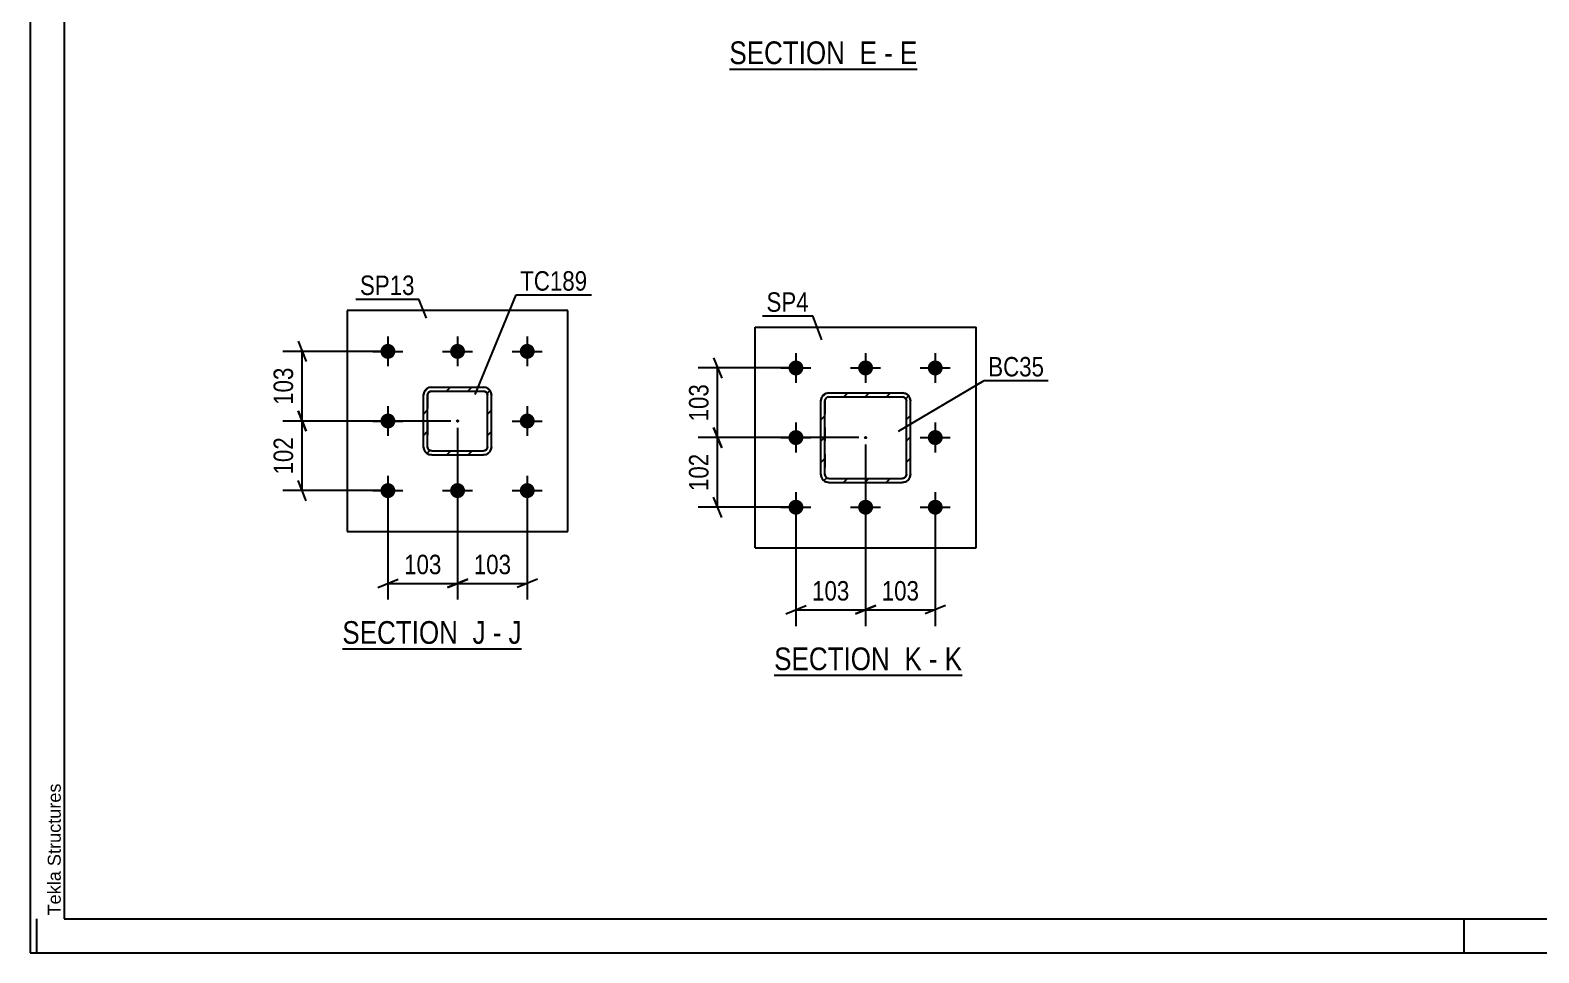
# Model space of a CAD drawing. Header units: millimetres. Extents: x 0 to 841, y 0 to 594.
# Drawn here: x 0 to 222, y 0 to 135.8 of the extents above; entities that cross this region are included whole.
import ezdxf

# ---------------------------------------------------------------- set-up
doc = ezdxf.new("R2010")
doc.units = ezdxf.units.MM
doc.linetypes.add('DXK_LINE_DOT2', pattern=[3.9198, 1.9599, -1.9599])
doc.linetypes.add('DXK_LINE_DOT3', pattern=[5.9187, 2.979, -0.9799, 0.9799, -0.9799])
doc.styles.add('Arial', font='ARIAL.TTF', dxfattribs={"height": 0.2})
doc.styles.add('Arial Narrow', font='ARIALN.TTF', dxfattribs={"height": 0.2})

# ---------------------------------------------------------------- blocks, each defined once
blk = doc.blocks.new('Unknown-404205589-1163')
at = {"color": 5, "linetype": 'Continuous'}
for p, q in [((0, 594), (0, 0)), ((5, 589), (5, 5)), ((1, 0), (1, 5)), ((5, 5), (836, 5)), ((211, 0), (211, 5)), ((0, 0), (841, 0))]:
    blk.add_line(p, q, dxfattribs=at)
at = {"color": 174, "linetype": 'Continuous', "style": 'Arial'}
blk.add_text('Tekla Structures', height=1.9102, rotation=90, dxfattribs=at).set_placement((4.5, 5.5))
blk = doc.blocks.new('Unknown-404205589-19 - 4444')
at = {"color": 6, "linetype": 'Continuous'}
blk.add_line((102.89, 130.08), (130.54, 130.08), dxfattribs=at)
at = {"color": 0, "linetype": 'Continuous'}
blk.add_wipeout([(121, 130.83), (121, 134.33), (102.89, 134.33), (102.89, 130.83)], dxfattribs=at)
at = {"color": 7, "linetype": 'Continuous', "style": 'Arial Narrow'}
blk.add_text('SECTION ', height=3.34, dxfattribs=at).set_placement((102.89, 130.83))
at = {"color": 0, "linetype": 'Continuous'}
blk.add_wipeout([(124.61, 130.83), (124.61, 134.33), (122.05, 134.33), (122.05, 130.83)], dxfattribs=at)
at = {"color": 7, "linetype": 'Continuous', "style": 'Arial Narrow'}
blk.add_text('E', height=3.34, dxfattribs=at).set_placement((122.05, 130.83))
at = {"color": 0, "linetype": 'Continuous'}
blk.add_wipeout([(126.93, 130.83), (126.93, 134.33), (125.66, 134.33), (125.66, 130.83)], dxfattribs=at)
at = {"color": 7, "linetype": 'Continuous', "style": 'Arial Narrow'}
blk.add_text('-', height=3.34, dxfattribs=at).set_placement((125.66, 130.83))
at = {"color": 0, "linetype": 'Continuous'}
blk.add_wipeout([(130.54, 130.83), (130.54, 134.33), (127.98, 134.33), (127.98, 130.83)], dxfattribs=at)
at = {"color": 7, "linetype": 'Continuous', "style": 'Arial Narrow'}
blk.add_text('E', height=3.34, dxfattribs=at).set_placement((127.98, 130.83))
blk = doc.blocks.new('Unknown-404205589-11 - 24877')
at = {"color": 6, "linetype": 'Continuous'}
blk.add_line((45.94, 44.74), (72.31, 44.74), dxfattribs=at)
at = {"color": 0, "linetype": 'Continuous'}
blk.add_wipeout([(64.05, 45.49), (64.05, 48.99), (45.94, 48.99), (45.94, 45.49)], dxfattribs=at)
at = {"color": 7, "linetype": 'Continuous', "style": 'Arial Narrow'}
blk.add_text('SECTION ', height=3.34, dxfattribs=at).set_placement((45.94, 45.49))
at = {"color": 0, "linetype": 'Continuous'}
blk.add_wipeout([(67.02, 45.49), (67.02, 48.99), (65.1, 48.99), (65.1, 45.49)], dxfattribs=at)
at = {"color": 7, "linetype": 'Continuous', "style": 'Arial Narrow'}
blk.add_text('J', height=3.34, dxfattribs=at).set_placement((65.1, 45.49))
at = {"color": 0, "linetype": 'Continuous'}
blk.add_wipeout([(69.34, 45.49), (69.34, 48.99), (68.07, 48.99), (68.07, 45.49)], dxfattribs=at)
at = {"color": 7, "linetype": 'Continuous', "style": 'Arial Narrow'}
blk.add_text('-', height=3.34, dxfattribs=at).set_placement((68.07, 45.49))
at = {"color": 0, "linetype": 'Continuous'}
blk.add_wipeout([(72.31, 45.49), (72.31, 48.99), (70.39, 48.99), (70.39, 45.49)], dxfattribs=at)
at = {"color": 7, "linetype": 'Continuous', "style": 'Arial Narrow'}
blk.add_text('J', height=3.34, dxfattribs=at).set_placement((70.39, 45.49))
blk = doc.blocks.new('Unknown-404205589-12 - 25273')
at = {"color": 6, "linetype": 'Continuous'}
blk.add_line((109.48, 40.86), (137.13, 40.86), dxfattribs=at)
at = {"color": 0, "linetype": 'Continuous'}
blk.add_wipeout([(127.59, 41.61), (127.59, 45.11), (109.48, 45.11), (109.48, 41.61)], dxfattribs=at)
at = {"color": 7, "linetype": 'Continuous', "style": 'Arial Narrow'}
blk.add_text('SECTION ', height=3.34, dxfattribs=at).set_placement((109.48, 41.61))
at = {"color": 0, "linetype": 'Continuous'}
blk.add_wipeout([(131.2, 41.61), (131.2, 45.11), (128.64, 45.11), (128.64, 41.61)], dxfattribs=at)
blk.add_wipeout([(133.52, 41.61), (133.52, 45.11), (132.25, 45.11), (132.25, 41.61)], dxfattribs=at)
at = {"color": 7, "linetype": 'Continuous', "style": 'Arial Narrow'}
for s, p in [('K', (128.64, 41.61)), ('-', (132.25, 41.61))]:
    blk.add_text(s, height=3.34, dxfattribs=at).set_placement(p)
at = {"color": 0, "linetype": 'Continuous'}
blk.add_wipeout([(137.13, 41.61), (137.13, 45.11), (134.57, 45.11), (134.57, 41.61)], dxfattribs=at)
at = {"color": 7, "linetype": 'Continuous', "style": 'Arial Narrow'}
blk.add_text('K', height=3.34, dxfattribs=at).set_placement((134.57, 41.61))
blk = doc.blocks.new('Bolt-404205589-25036 - 24877')
at = {"linetype": 'Continuous'}
for points in [[(52.64, 89.64, -1), (52.64, 87.44, -1)], [(62.89, 89.64, -1), (62.89, 87.44, -1)], [(73.14, 89.64, -1), (73.14, 87.44, -1)], [(52.64, 79.39, -1), (52.64, 77.19, -1)], [(73.14, 79.39, -1), (73.14, 77.19, -1)], [(52.64, 69.14, -1), (52.64, 66.94, -1)], [(62.89, 69.14, -1), (62.89, 66.94, -1)], [(73.14, 69.14, -1), (73.14, 66.94, -1)]]:
    blk.add_hatch(color=1, dxfattribs=at).paths.add_polyline_path(points)
at = {"color": 1, "linetype": 'Continuous'}
for p, q in [((52.64, 90.74), (52.64, 86.34)), ((62.89, 90.74), (62.89, 86.34)), ((73.14, 90.74), (73.14, 86.34)), ((50.44, 88.54), (54.84, 88.54)), ((60.69, 88.54), (65.09, 88.54)), ((70.94, 88.54), (75.34, 88.54)), ((52.64, 80.49), (52.64, 76.09)), ((73.14, 80.49), (73.14, 76.09)), ((50.44, 78.29), (54.84, 78.29)), ((70.94, 78.29), (75.34, 78.29)), ((52.64, 70.24), (52.64, 65.84)), ((62.89, 70.24), (62.89, 65.84)), ((73.14, 70.24), (73.14, 65.84)), ((50.44, 68.04), (54.84, 68.04)), ((60.69, 68.04), (65.09, 68.04)), ((70.94, 68.04), (75.34, 68.04))]:
    blk.add_line(p, q, dxfattribs=at)
blk = doc.blocks.new('Part-404205589-24928 - 24877')
at = {"linetype": 'Continuous'}
h = blk.add_hatch(dxfattribs=at)
h.set_pattern_fill('', scale=0.7, style=0, pattern_type=0)
h.set_pattern_definition([(45, (58.6337, 83.2), (-1.57154, 1.57154), [])])
h.paths.add_polyline_path([(59.09, 83.29), (58.63, 83.2), (58.24, 82.94), (57.98, 82.55), (57.89, 82.09), (57.89, 74.49), (57.98, 74.03), (58.24, 73.64), (58.63, 73.38), (59.09, 73.29), (66.69, 73.29), (67.15, 73.38), (67.54, 73.64), (67.8, 74.03), (67.89, 74.49), (67.89, 82.09), (67.8, 82.55), (67.54, 82.94), (67.15, 83.2), (66.69, 83.29)])
h.paths.add_polyline_path([(66.69, 82.69), (66.92, 82.65), (67.12, 82.52), (67.25, 82.32), (67.29, 82.09), (67.29, 74.49), (67.25, 74.26), (67.12, 74.07), (66.92, 73.94), (66.69, 73.89), (59.09, 73.89), (58.86, 73.94), (58.67, 74.07), (58.54, 74.26), (58.49, 74.49), (58.49, 82.09), (58.54, 82.32), (58.67, 82.52), (58.86, 82.65), (59.09, 82.69)])
blk.add_hatch(color=246, dxfattribs=at).paths.add_polyline_path([(62.89, 78.19, -1), (62.89, 78.39, -1)])
at = {"color": 7, "linetype": 'DXK_LINE_DOT2'}
for p, q in [((57.89, 82.09), (57.98, 82.55)), ((58.54, 82.32), (58.49, 82.09)), ((58.67, 82.52), (58.54, 82.32)), ((58.63, 83.2), (59.09, 83.29)), ((58.86, 82.65), (58.67, 82.52)), ((59.09, 82.69), (58.86, 82.65)), ((59.09, 83.29), (66.69, 83.29)), ((59.09, 82.69), (66.69, 82.69)), ((66.69, 83.29), (67.15, 83.2)), ((66.92, 82.65), (66.69, 82.69)), ((67.12, 82.52), (66.92, 82.65)), ((67.25, 82.32), (67.12, 82.52)), ((67.29, 82.09), (67.25, 82.32)), ((67.8, 82.55), (67.89, 82.09)), ((57.89, 74.49), (57.89, 82.09)), ((58.49, 82.09), (58.49, 74.49)), ((67.29, 74.49), (67.29, 82.09)), ((67.89, 74.49), (67.89, 82.09)), ((57.98, 74.03), (57.89, 74.49)), ((58.49, 74.49), (58.54, 74.26)), ((58.54, 74.26), (58.67, 74.07)), ((59.09, 73.29), (58.63, 73.38)), ((58.67, 74.07), (58.86, 73.94)), ((58.86, 73.94), (59.09, 73.89)), ((59.09, 73.89), (66.69, 73.89)), ((59.09, 73.29), (66.69, 73.29)), ((66.69, 73.89), (66.92, 73.94)), ((67.15, 73.38), (66.69, 73.29)), ((66.92, 73.94), (67.12, 74.07)), ((67.12, 74.07), (67.25, 74.26)), ((67.25, 74.26), (67.29, 74.49)), ((67.89, 74.49), (67.8, 74.03))]:
    blk.add_line(p, q, dxfattribs=at)
at = {"color": 2, "linetype": 'Continuous'}
for p, q in [((57.98, 82.55), (57.89, 82.09)), ((58.49, 82.09), (58.54, 82.32)), ((58.54, 82.32), (58.67, 82.52)), ((59.09, 83.29), (58.63, 83.2)), ((58.67, 82.52), (58.86, 82.65)), ((58.86, 82.65), (59.09, 82.69)), ((59.09, 83.29), (66.69, 83.29)), ((59.09, 82.69), (66.69, 82.69)), ((67.15, 83.2), (66.69, 83.29)), ((66.69, 82.69), (66.92, 82.65)), ((66.92, 82.65), (67.12, 82.52)), ((67.12, 82.52), (67.25, 82.32)), ((67.25, 82.32), (67.29, 82.09)), ((67.89, 82.09), (67.8, 82.55)), ((57.89, 74.49), (57.89, 82.09)), ((58.49, 74.49), (58.49, 82.09)), ((67.29, 74.49), (67.29, 82.09)), ((67.89, 74.49), (67.89, 82.09)), ((57.89, 74.49), (57.98, 74.03)), ((58.54, 74.26), (58.49, 74.49)), ((58.67, 74.07), (58.54, 74.26)), ((58.63, 73.38), (59.09, 73.29)), ((58.86, 73.94), (58.67, 74.07)), ((59.09, 73.89), (58.86, 73.94)), ((59.09, 73.89), (66.69, 73.89)), ((59.09, 73.29), (66.69, 73.29)), ((66.92, 73.94), (66.69, 73.89)), ((66.69, 73.29), (67.15, 73.38)), ((67.12, 74.07), (66.92, 73.94)), ((67.25, 74.26), (67.12, 74.07)), ((67.29, 74.49), (67.25, 74.26)), ((67.8, 74.03), (67.89, 74.49))]:
    blk.add_line(p, q, dxfattribs=at)
at = {"color": 7, "linetype": 'DXK_LINE_DOT3'}
blk.add_line((62.89, 78.29), (62.89, 78.29), dxfattribs=at)
at = {"color": 246, "linetype": 'DXK_LINE_DOT2'}
blk.add_line((62.89, 78.29), (62.89, 78.29), dxfattribs=at)
at = {"color": 246, "linetype": 'Continuous'}
blk.add_circle((62.89, 78.29), 0.1, dxfattribs=at)
at = {"color": 7, "linetype": 'DXK_LINE_DOT2'}
for centre, start, end in [((59.09, 82.09), 112.5, 157.5), ((66.69, 82.09), 22.5, 67.5), ((59.09, 74.49), 202.5, 247.5), ((66.69, 74.49), 292.5, 337.5)]:
    blk.add_arc(centre, 1.2, start, end, dxfattribs=at)
at = {"color": 2, "linetype": 'Continuous'}
for centre, start, end in [((59.09, 82.09), 112.5, 157.5), ((66.69, 82.09), 22.5, 67.5), ((59.09, 74.49), 202.5, 247.5), ((66.69, 74.49), 292.5, 337.5)]:
    blk.add_arc(centre, 1.2, start, end, dxfattribs=at)
blk = doc.blocks.new('Part-404205589-24963 - 24877')
at = {"color": 2, "linetype": 'Continuous'}
for p, q in [((79.14, 94.54), (46.64, 94.54)), ((46.64, 94.54), (46.64, 62.04)), ((79.14, 62.04), (79.14, 94.54)), ((46.64, 62.04), (79.14, 62.04))]:
    blk.add_line(p, q, dxfattribs=at)
blk = doc.blocks.new('Bolt-404205589-25425 - 25273')
at = {"linetype": 'Continuous'}
for points in [[(112.68, 87.2, -1), (112.68, 85, -1)], [(122.93, 87.2, -1), (122.93, 85, -1)], [(133.18, 87.2, -1), (133.18, 85, -1)], [(112.68, 76.95, -1), (112.68, 74.75, -1)], [(133.18, 76.95, -1), (133.18, 74.75, -1)], [(112.68, 66.7, -1), (112.68, 64.5, -1)], [(122.93, 66.7, -1), (122.93, 64.5, -1)], [(133.18, 66.7, -1), (133.18, 64.5, -1)]]:
    blk.add_hatch(color=1, dxfattribs=at).paths.add_polyline_path(points)
at = {"color": 1, "linetype": 'Continuous'}
for p, q in [((112.68, 88.3), (112.68, 83.9)), ((122.93, 88.3), (122.93, 83.9)), ((133.18, 88.3), (133.18, 83.9)), ((110.48, 86.1), (114.88, 86.1)), ((120.73, 86.1), (125.13, 86.1)), ((130.98, 86.1), (135.38, 86.1)), ((112.68, 78.05), (112.68, 73.65)), ((133.18, 78.05), (133.18, 73.65)), ((110.48, 75.85), (114.88, 75.85)), ((130.98, 75.85), (135.38, 75.85)), ((112.68, 67.8), (112.68, 63.4)), ((122.93, 67.8), (122.93, 63.4)), ((133.18, 67.8), (133.18, 63.4)), ((110.48, 65.6), (114.88, 65.6)), ((120.73, 65.6), (125.13, 65.6)), ((130.98, 65.6), (135.38, 65.6))]:
    blk.add_line(p, q, dxfattribs=at)
blk = doc.blocks.new('Part-404205589-25338 - 25273')
at = {"color": 2, "linetype": 'Continuous'}
for p, q in [((106.68, 59.6), (106.68, 92.1)), ((106.68, 92.1), (139.18, 92.1)), ((139.18, 59.6), (139.18, 92.1)), ((106.68, 59.6), (139.18, 59.6))]:
    blk.add_line(p, q, dxfattribs=at)
blk = doc.blocks.new('Part-404205589-25306 - 25273')
at = {"linetype": 'Continuous'}
h = blk.add_hatch(dxfattribs=at)
h.set_pattern_fill('', scale=0.7, style=0, pattern_type=0)
h.set_pattern_definition([(45, (117.072, 82.3554), (-1.57154, 1.57154), [])])
h.paths.add_polyline_path([(117.53, 82.45), (117.07, 82.36), (116.68, 82.1), (116.42, 81.71), (116.33, 81.25), (116.33, 70.45), (116.42, 69.99), (116.68, 69.6), (117.07, 69.34), (117.53, 69.25), (128.33, 69.25), (128.79, 69.34), (129.18, 69.6), (129.44, 69.99), (129.53, 70.45), (129.53, 81.25), (129.44, 81.71), (129.18, 82.1), (128.79, 82.36), (128.33, 82.45)])
h.paths.add_polyline_path([(128.33, 81.85), (128.56, 81.8), (128.76, 81.67), (128.89, 81.48), (128.93, 81.25), (128.93, 70.45), (128.89, 70.22), (128.76, 70.02), (128.56, 69.89), (128.33, 69.85), (117.53, 69.85), (117.3, 69.89), (117.11, 70.02), (116.98, 70.22), (116.93, 70.45), (116.93, 81.25), (116.98, 81.48), (117.11, 81.67), (117.3, 81.8), (117.53, 81.85)])
blk.add_hatch(color=246, dxfattribs=at).paths.add_polyline_path([(122.93, 75.75, -1), (122.93, 75.95, -1)])
at = {"color": 7, "linetype": 'DXK_LINE_DOT2'}
for p, q in [((117.07, 82.36), (117.53, 82.45)), ((117.53, 82.45), (128.33, 82.45)), ((128.33, 82.45), (128.79, 82.36)), ((116.33, 81.25), (116.42, 81.71)), ((116.33, 70.45), (116.33, 81.25)), ((116.98, 81.48), (116.93, 81.25)), ((116.93, 81.25), (116.93, 70.45)), ((117.11, 81.67), (116.98, 81.48)), ((117.3, 81.8), (117.11, 81.67)), ((117.53, 81.85), (117.3, 81.8)), ((117.53, 81.85), (128.33, 81.85)), ((128.56, 81.8), (128.33, 81.85)), ((128.76, 81.67), (128.56, 81.8)), ((128.89, 81.48), (128.76, 81.67)), ((128.93, 81.25), (128.89, 81.48)), ((128.93, 70.45), (128.93, 81.25)), ((129.44, 81.71), (129.53, 81.25)), ((129.53, 70.45), (129.53, 81.25)), ((116.42, 69.99), (116.33, 70.45)), ((116.93, 70.45), (116.98, 70.22)), ((116.98, 70.22), (117.11, 70.02)), ((117.53, 69.25), (117.07, 69.34)), ((117.11, 70.02), (117.3, 69.89)), ((117.3, 69.89), (117.53, 69.85)), ((117.53, 69.85), (128.33, 69.85)), ((117.53, 69.25), (128.33, 69.25)), ((128.33, 69.85), (128.56, 69.89)), ((128.79, 69.34), (128.33, 69.25)), ((128.56, 69.89), (128.76, 70.02)), ((128.76, 70.02), (128.89, 70.22)), ((128.89, 70.22), (128.93, 70.45)), ((129.53, 70.45), (129.44, 69.99))]:
    blk.add_line(p, q, dxfattribs=at)
at = {"color": 2, "linetype": 'Continuous'}
for p, q in [((117.53, 82.45), (117.07, 82.36)), ((117.53, 82.45), (128.33, 82.45)), ((128.79, 82.36), (128.33, 82.45)), ((116.42, 81.71), (116.33, 81.25)), ((116.33, 70.45), (116.33, 81.25)), ((116.93, 81.25), (116.98, 81.48)), ((116.93, 70.45), (116.93, 81.25)), ((116.98, 81.48), (117.11, 81.67)), ((117.11, 81.67), (117.3, 81.8)), ((117.3, 81.8), (117.53, 81.85)), ((117.53, 81.85), (128.33, 81.85)), ((128.33, 81.85), (128.56, 81.8)), ((128.56, 81.8), (128.76, 81.67)), ((128.76, 81.67), (128.89, 81.48)), ((128.89, 81.48), (128.93, 81.25)), ((128.93, 70.45), (128.93, 81.25)), ((129.53, 81.25), (129.44, 81.71)), ((129.53, 70.45), (129.53, 81.25)), ((116.33, 70.45), (116.42, 69.99)), ((116.98, 70.22), (116.93, 70.45)), ((117.11, 70.02), (116.98, 70.22)), ((117.07, 69.34), (117.53, 69.25)), ((117.3, 69.89), (117.11, 70.02)), ((117.53, 69.85), (117.3, 69.89)), ((117.53, 69.85), (128.33, 69.85)), ((117.53, 69.25), (128.33, 69.25)), ((128.56, 69.89), (128.33, 69.85)), ((128.33, 69.25), (128.79, 69.34)), ((128.76, 70.02), (128.56, 69.89)), ((128.89, 70.22), (128.76, 70.02)), ((128.93, 70.45), (128.89, 70.22)), ((129.44, 69.99), (129.53, 70.45))]:
    blk.add_line(p, q, dxfattribs=at)
at = {"color": 7, "linetype": 'DXK_LINE_DOT3'}
blk.add_line((122.93, 75.85), (122.93, 75.85), dxfattribs=at)
at = {"color": 246, "linetype": 'DXK_LINE_DOT2'}
blk.add_line((122.93, 75.85), (122.93, 75.85), dxfattribs=at)
at = {"color": 246, "linetype": 'Continuous'}
blk.add_circle((122.93, 75.85), 0.1, dxfattribs=at)
at = {"color": 7, "linetype": 'DXK_LINE_DOT2'}
for centre, start, end in [((117.53, 81.25), 112.5, 157.5), ((128.33, 81.25), 22.5, 67.5), ((117.53, 70.45), 202.5, 247.5), ((128.33, 70.45), 292.5, 337.5)]:
    blk.add_arc(centre, 1.2, start, end, dxfattribs=at)
at = {"color": 2, "linetype": 'Continuous'}
for centre, start, end in [((117.53, 81.25), 112.5, 157.5), ((128.33, 81.25), 22.5, 67.5), ((117.53, 70.45), 202.5, 247.5), ((128.33, 70.45), 292.5, 337.5)]:
    blk.add_arc(centre, 1.2, start, end, dxfattribs=at)
blk = doc.blocks.new('StraightDimension-404205589-25190 - 24877')
at = {"color": 7, "linetype": 'Continuous'}
for p, q in [((61.89, 78.29), (37.18, 78.29)), ((39.43, 79.79), (40.63, 76.79)), ((40.03, 68.04), (40.03, 78.29)), ((40.63, 66.54), (39.43, 69.54)), ((51.64, 68.04), (37.18, 68.04))]:
    blk.add_line(p, q, dxfattribs=at)
at = {"color": 0}
blk.add_wipeout([(39.28, 76.51), (35.08, 76.51), (35.08, 69.82), (39.28, 69.82)], dxfattribs=at)
at = {"color": 3, "style": 'Arial Narrow'}
blk.add_text('102', height=2.863, rotation=90.0002, dxfattribs=at).set_placement((38.68, 70.42))
blk = doc.blocks.new('StraightDimension-404205589-25108 - 24877')
at = {"color": 7, "linetype": 'Continuous'}
for p, q in [((62.89, 77.29), (62.89, 51.99)), ((73.14, 67.04), (73.14, 51.99)), ((61.39, 53.79), (64.39, 54.99)), ((62.89, 54.39), (73.14, 54.39)), ((74.64, 54.99), (71.64, 53.79))]:
    blk.add_line(p, q, dxfattribs=at)
at = {"color": 0}
blk.add_wipeout([(71.36, 55.14), (71.36, 59.34), (64.68, 59.34), (64.68, 55.14)], dxfattribs=at)
at = {"color": 3, "style": 'Arial Narrow'}
blk.add_text('103', height=2.863, dxfattribs=at).set_placement((65.28, 55.74))
blk = doc.blocks.new('StraightDimension-404205589-25109 - 24877')
at = {"color": 7, "linetype": 'Continuous'}
for p, q in [((62.89, 77.29), (62.89, 51.99)), ((52.64, 67.04), (52.64, 51.99)), ((51.14, 53.79), (54.14, 54.99)), ((52.64, 54.39), (62.89, 54.39)), ((64.39, 54.99), (61.39, 53.79))]:
    blk.add_line(p, q, dxfattribs=at)
at = {"color": 0}
blk.add_wipeout([(61.11, 55.14), (61.11, 59.34), (54.43, 59.34), (54.43, 55.14)], dxfattribs=at)
at = {"color": 3, "style": 'Arial Narrow'}
blk.add_text('103', height=2.863, dxfattribs=at).set_placement((55.03, 55.74))
blk = doc.blocks.new('StraightDimension-404205589-25189 - 24877')
at = {"color": 7, "linetype": 'Continuous'}
for p, q in [((39.43, 90.04), (40.63, 87.04)), ((51.64, 88.54), (37.18, 88.54)), ((40.03, 78.29), (40.03, 88.54)), ((61.89, 78.29), (37.18, 78.29)), ((40.63, 76.79), (39.43, 79.79))]:
    blk.add_line(p, q, dxfattribs=at)
at = {"color": 0}
blk.add_wipeout([(39.28, 86.76), (35.08, 86.76), (35.08, 80.07), (39.28, 80.07)], dxfattribs=at)
at = {"color": 3, "style": 'Arial Narrow'}
blk.add_text('103', height=2.863, rotation=90.0002, dxfattribs=at).set_placement((38.68, 80.67))
blk = doc.blocks.new('StraightDimension-404205589-25458 - 25273')
at = {"color": 7, "linetype": 'Continuous'}
for p, q in [((100.56, 87.6), (101.76, 84.6)), ((111.68, 86.1), (98.31, 86.1)), ((101.16, 75.85), (101.16, 86.1)), ((121.93, 75.85), (98.31, 75.85)), ((101.76, 74.35), (100.56, 77.35))]:
    blk.add_line(p, q, dxfattribs=at)
at = {"color": 0}
blk.add_wipeout([(100.41, 84.31), (96.21, 84.31), (96.21, 77.63), (100.41, 77.63)], dxfattribs=at)
at = {"color": 3, "style": 'Arial Narrow'}
blk.add_text('103', height=2.863, rotation=90.0002, dxfattribs=at).set_placement((99.81, 78.23))
blk = doc.blocks.new('StraightDimension-404205589-25459 - 25273')
at = {"color": 7, "linetype": 'Continuous'}
for p, q in [((121.93, 75.85), (98.31, 75.85)), ((100.56, 77.35), (101.76, 74.35)), ((101.16, 65.6), (101.16, 75.85)), ((101.76, 64.1), (100.56, 67.1)), ((111.68, 65.6), (98.31, 65.6))]:
    blk.add_line(p, q, dxfattribs=at)
at = {"color": 0}
blk.add_wipeout([(100.41, 74.06), (96.21, 74.06), (96.21, 67.38), (100.41, 67.38)], dxfattribs=at)
at = {"color": 3, "style": 'Arial Narrow'}
blk.add_text('102', height=2.863, rotation=90.0002, dxfattribs=at).set_placement((99.81, 67.98))
blk = doc.blocks.new('StraightDimension-404205589-25483 - 25273')
at = {"color": 7, "linetype": 'Continuous'}
for p, q in [((122.93, 74.85), (122.93, 48.11)), ((133.18, 64.6), (133.18, 48.11)), ((121.43, 49.91), (124.43, 51.11)), ((134.68, 51.11), (131.68, 49.91)), ((122.93, 50.51), (133.18, 50.51))]:
    blk.add_line(p, q, dxfattribs=at)
at = {"color": 0}
blk.add_wipeout([(131.4, 51.26), (131.4, 55.46), (124.71, 55.46), (124.71, 51.26)], dxfattribs=at)
at = {"color": 3, "style": 'Arial Narrow'}
blk.add_text('103', height=2.863, dxfattribs=at).set_placement((125.31, 51.86))
blk = doc.blocks.new('StraightDimension-404205589-25484 - 25273')
at = {"color": 7, "linetype": 'Continuous'}
for p, q in [((122.93, 74.85), (122.93, 48.11)), ((112.68, 64.6), (112.68, 48.11)), ((111.18, 49.91), (114.18, 51.11)), ((124.43, 51.11), (121.43, 49.91)), ((112.68, 50.51), (122.93, 50.51))]:
    blk.add_line(p, q, dxfattribs=at)
at = {"color": 0}
blk.add_wipeout([(121.15, 51.26), (121.15, 55.46), (114.46, 55.46), (114.46, 51.26)], dxfattribs=at)
at = {"color": 3, "style": 'Arial Narrow'}
blk.add_text('103', height=2.863, dxfattribs=at).set_placement((115.06, 51.86))
blk = doc.blocks.new('Mark-404205589-25251 - 24877')
at = {"color": 0}
blk.add_wipeout([(81.98, 97.48), (81.98, 100.48), (72.11, 100.48), (72.11, 97.48)], dxfattribs=at)
blk.add_wipeout([(81.98, 97.48), (81.98, 100.48), (72.11, 100.48), (72.11, 97.48)], dxfattribs=at)
at = {"color": 30, "linetype": 'Continuous'}
for p, q in [((65.48, 82.18), (71.51, 96.88)), ((71.51, 96.88), (82.58, 96.88))]:
    blk.add_line(p, q, dxfattribs=at)
at = {"color": 3, "style": 'Arial Narrow'}
blk.add_text('TC189', height=2.863, dxfattribs=at).set_placement((72.11, 97.48))
blk = doc.blocks.new('Mark-404205589-25254 - 24877')
at = {"color": 0}
blk.add_wipeout([(56.57, 96.84), (56.57, 99.84), (48.53, 99.84), (48.53, 96.84)], dxfattribs=at)
blk.add_wipeout([(56.57, 96.84), (56.57, 99.84), (48.53, 99.84), (48.53, 96.84)], dxfattribs=at)
at = {"color": 30, "linetype": 'Continuous'}
for p in [(47.93, 96.24), (58.31, 93.41)]:
    blk.add_line(p, (57.17, 96.24), dxfattribs=at)
at = {"color": 3, "style": 'Arial Narrow'}
blk.add_text('SP13', height=2.863, dxfattribs=at).set_placement((48.53, 96.84))
blk = doc.blocks.new('Mark-404205589-25644 - 25273')
at = {"color": 0}
blk.add_wipeout([(114.56, 94.37), (114.56, 97.37), (108.35, 97.37), (108.35, 94.37)], dxfattribs=at)
blk.add_wipeout([(114.56, 94.37), (114.56, 97.37), (108.35, 97.37), (108.35, 94.37)], dxfattribs=at)
at = {"color": 30, "linetype": 'Continuous'}
for p in [(107.75, 93.77), (116.48, 90.24)]:
    blk.add_line(p, (115.16, 93.77), dxfattribs=at)
at = {"color": 3, "style": 'Arial Narrow'}
blk.add_text('SP4', height=2.863, dxfattribs=at).set_placement((108.35, 94.37))
blk = doc.blocks.new('Mark-404205589-25641 - 25273')
at = {"color": 0}
blk.add_wipeout([(149.2, 84.85), (149.2, 87.85), (140.98, 87.85), (140.98, 84.85)], dxfattribs=at)
blk.add_wipeout([(149.2, 84.85), (149.2, 87.85), (140.98, 87.85), (140.98, 84.85)], dxfattribs=at)
at = {"color": 30, "linetype": 'Continuous'}
for p, q in [((127.78, 76.81), (140.38, 84.25)), ((140.38, 84.25), (149.8, 84.25))]:
    blk.add_line(p, q, dxfattribs=at)
at = {"color": 3, "style": 'Arial Narrow'}
blk.add_text('BC35', height=2.863, dxfattribs=at).set_placement((140.98, 84.85))

msp = doc.modelspace()

# ---------------------------------------------------------------- block references
for name in ['Unknown-404205589-1163', 'Part-404205589-24963 - 24877', 'Part-404205589-25338 - 25273', 'Bolt-404205589-25036 - 24877', 'Bolt-404205589-25425 - 25273', 'Part-404205589-24928 - 24877', 'Part-404205589-25306 - 25273']:
    msp.add_blockref(name, (0, 0))

# ---------------------------------------------------------------- next in the draw order: block references
for name in ['Unknown-404205589-19 - 4444', 'Mark-404205589-25251 - 24877', 'Mark-404205589-25254 - 24877', 'Mark-404205589-25644 - 25273', 'StraightDimension-404205589-25458 - 25273', 'Mark-404205589-25641 - 25273', 'StraightDimension-404205589-25190 - 24877', 'Unknown-404205589-11 - 24877', 'Unknown-404205589-12 - 25273']:
    msp.add_blockref(name, (0, 0))

# ---------------------------------------------------------------- next in the draw order: block references
for name in ['StraightDimension-404205589-25108 - 24877', 'StraightDimension-404205589-25459 - 25273']:
    msp.add_blockref(name, (0, 0))

# ---------------------------------------------------------------- next in the draw order: block references
for name in ['StraightDimension-404205589-25109 - 24877', 'StraightDimension-404205589-25483 - 25273']:
    msp.add_blockref(name, (0, 0))

# ---------------------------------------------------------------- next in the draw order: block references
for name in ['StraightDimension-404205589-25189 - 24877', 'StraightDimension-404205589-25484 - 25273']:
    msp.add_blockref(name, (0, 0))

doc.saveas('drawing.dxf')
